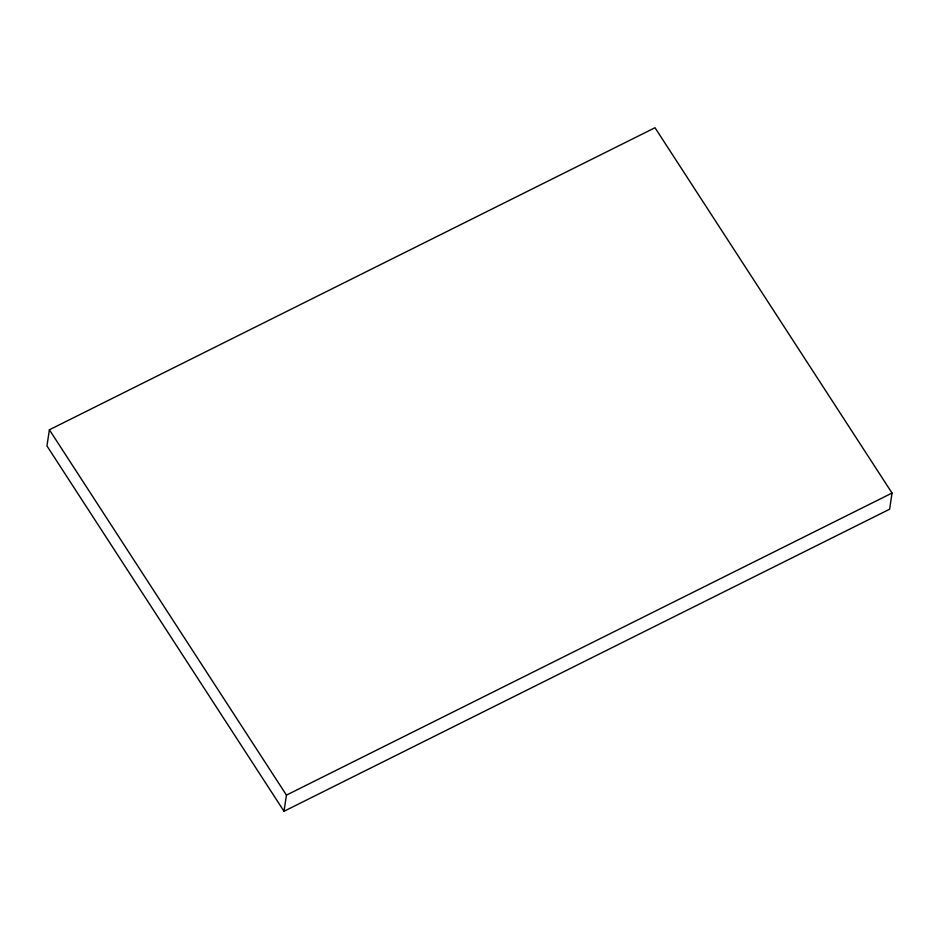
<?xml version="1.0" encoding="UTF-8"?>
<svg xmlns="http://www.w3.org/2000/svg" width="939" height="939" viewBox="0 0 939 939"><rect width="100%" height="100%" fill="white"/><g stroke="black" fill="none" stroke-linecap="round" stroke-linejoin="round"><path stroke-width="1.41" d="M49.391 429.78L46.95 445.943L284.001 811.273L889.609 509.22L892.05 493.057L654.999 127.727L49.391 429.78L286.442 795.122L284.001 811.273M286.442 795.122L892.05 493.057"/></g></svg>
